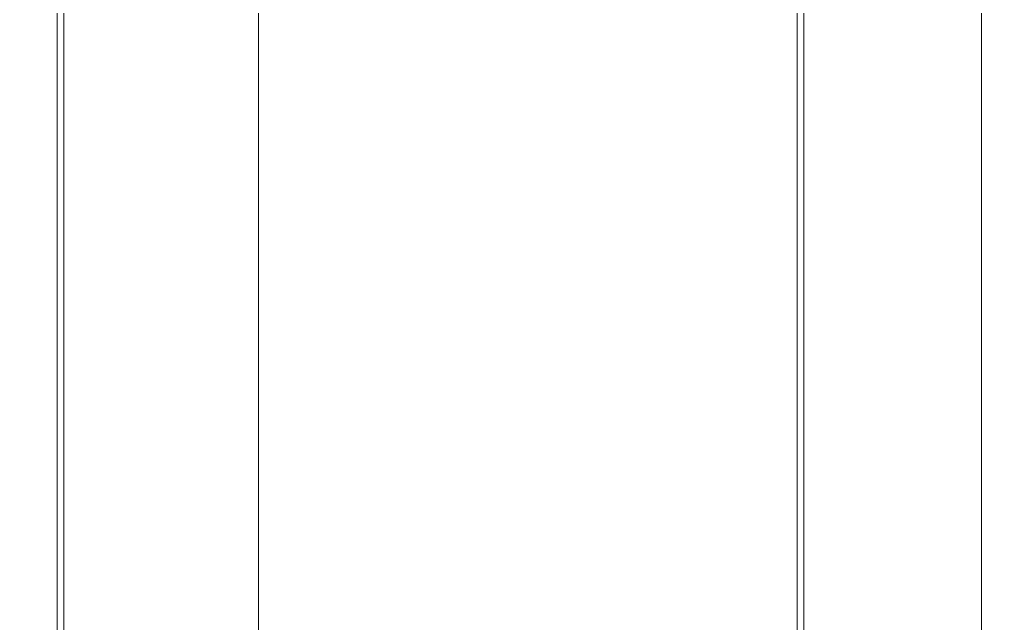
# Model space of a CAD drawing. Units: millimetres at full size, sheet at 1:30. Extents: x -17796 to 21385, y -23279 to 7734.
# Drawn here: x -3037 to -2897.9, y -22072.9 to -21986.4 of the extents above; entities that cross this region are included whole.
import ezdxf

# ---------------------------------------------------------------- set-up
doc = ezdxf.new("R2010")
doc.units = ezdxf.units.MM
doc.header["$LTSCALE"] = 30
for name, color, linetype, lineweight in [('2-1_', 7, 'Continuous', 9), ('E-C_境界線', 5, 'Continuous', 18), ('E-D_記号', 7, 'Continuous', 9)]:
    doc.layers.add(name, color=color, linetype=linetype, lineweight=lineweight)

# ---------------------------------------------------------------- blocks, each defined once
blk = doc.blocks.new('R')
at = {"layer": '2-1_'}
for p, q in [((-1522.35, -820.59), (-1522.35, -338.09)), ((-1654.71, -783.59), (-1654.71, -354.59)), ((-1653.74, -783.59), (-1653.74, -354.59)), ((-1548.76, -783.59), (-1548.76, -354.59)), ((-1547.79, -783.59), (-1547.79, -354.59))]:
    blk.add_line(p, q, dxfattribs=at)

msp = doc.modelspace()

# ---------------------------------------------------------------- linework, layer by layer
at = {"layer": 'E-D_記号'}
for points in [[(-3002.71, -20036.77), (-3002.71, -22156.77), (-3592.71, -22156.77), (-3592.71, -20036.77)], [(-3002.71, -20036.77), (-3002.71, -22156.77), (-2412.71, -22156.77), (-2412.71, -20036.77)]]:
    msp.add_lwpolyline(points, close=True, dxfattribs=at)

# ---------------------------------------------------------------- block references
at = {"layer": 'E-C_境界線'}
msp.add_blockref('R', (-1376.85, -21315.73), dxfattribs=at)

doc.saveas('drawing.dxf')
